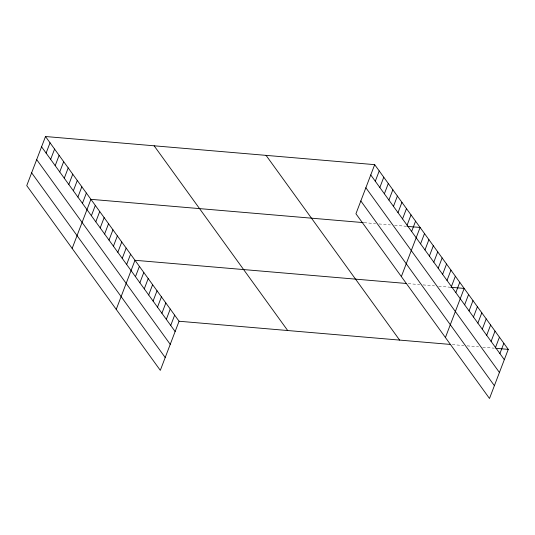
<?xml version="1.0" encoding="UTF-8"?>
<svg xmlns="http://www.w3.org/2000/svg" width="535" height="535" viewBox="0 0 535 535"><rect width="100%" height="100%" fill="white"/><g stroke="black" fill="none" stroke-linecap="round" stroke-linejoin="round"><path stroke-width="0.4" stroke-dasharray="2.67 2.01" d="M364.141 222.674L375.657 223.657M378.954 223.944L390.47 224.927M394.589 225.275L406.934 226.332M408.212 283.637L419.734 284.62M423.024 284.901L434.547 285.884M438.66 286.238L451.005 287.295M452.289 344.593L463.812 345.577M467.102 345.857L478.624 346.847M482.737 347.195L494.26 348.185"/><path stroke-width="0.8" d="M45.502 136.519L26.75 185.625L160.313 370.347L179.064 321.241L45.502 136.519L374.687 164.653L508.25 349.375L489.498 398.481L355.935 213.759L374.687 164.653M46.11 153.097L50.043 142.798M50.651 159.376L54.583 149.078M55.192 165.656L59.124 155.357M59.733 171.936L63.665 161.644M64.274 178.215L68.206 167.923M68.814 184.495L72.747 174.203M73.355 190.781L77.287 180.482M77.896 197.061L81.828 186.762M82.437 203.34L86.369 193.041M72.158 248.427L90.91 199.328L363.312 222.607M91.385 215.719L95.317 205.42M95.798 221.811L99.724 211.519M100.206 227.91L104.138 217.611M104.613 234.002L108.545 223.71M109.02 240.101L112.952 229.803M113.427 246.194L117.359 235.902M117.834 252.293L121.766 241.994M122.241 258.385L126.173 248.093M126.648 264.484L130.58 254.185M116.235 309.39L134.987 260.284L406.567 283.496M135.462 276.675L139.394 266.383M139.869 282.774L143.801 272.475M144.276 288.867L148.208 278.575M148.683 294.966L152.615 284.667M153.09 301.058L157.023 290.766M157.497 307.157L161.43 296.858M161.911 313.249L165.837 302.957M166.318 319.348L170.25 309.049M170.725 325.44L174.657 315.148M375.296 181.225L379.228 170.932M379.837 187.511L383.769 177.212M384.377 193.79L388.31 183.492M388.925 200.07L392.851 189.771M393.466 206.349L397.391 196.057M398.007 212.629L401.939 202.337M402.547 218.909L406.48 208.617M407.088 225.195L411.02 214.896M411.629 231.474L415.561 221.176M401.35 276.562L420.102 227.455L407.757 226.405M420.577 243.853L424.509 233.554M424.984 249.945L428.916 239.647M429.391 256.044L433.323 245.746M433.798 262.137L437.73 251.845M438.205 268.236L442.137 257.937M442.612 274.328L446.544 264.036M447.019 280.427L450.952 270.128M451.426 286.519L455.359 276.227M455.833 292.618L459.766 282.32M445.421 337.525L464.173 288.418L451.005 287.295M464.647 304.81L468.58 294.511M469.061 310.909L472.987 300.61M473.468 317.001L477.401 306.702M477.875 323.1L481.808 312.801M482.282 329.192L486.215 318.9M486.689 335.291L490.622 324.992M491.097 341.383L495.029 331.091M495.504 347.483L499.436 337.184M499.911 353.575L503.843 343.283M179.064 321.241L450.644 344.453M495.905 348.325L508.25 349.375M370.755 174.945L504.318 359.674M365.866 187.752L499.429 372.48M360.831 200.946L494.387 385.675M266.055 155.364L399.618 340.093M154.133 145.801L287.696 330.53M41.569 146.811L175.132 331.539M36.681 159.617L170.237 344.346M31.639 172.818L165.201 357.54"/></g></svg>
